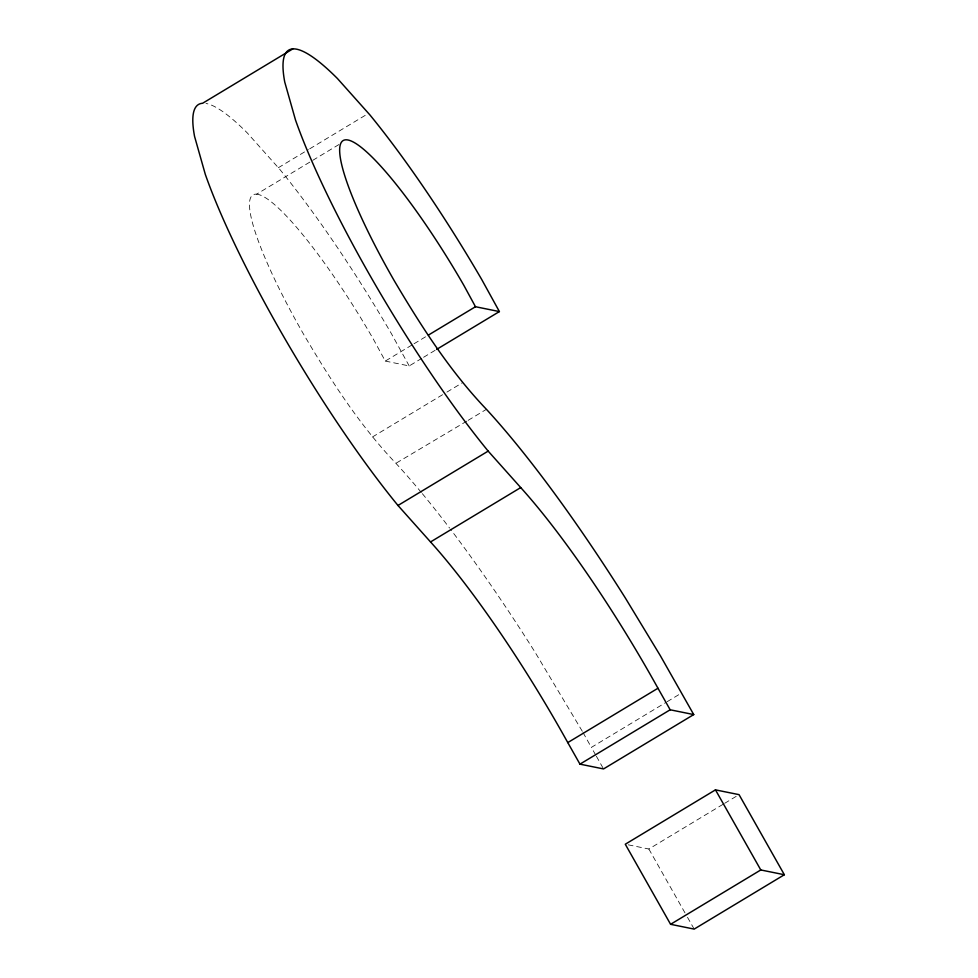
<?xml version="1.0" encoding="UTF-8"?>
<svg xmlns="http://www.w3.org/2000/svg" width="978" height="978" viewBox="0 0 978 978"><rect width="100%" height="100%" fill="white"/><g stroke="black" fill="none" stroke-linecap="round" stroke-linejoin="round"><path stroke-width="0.73" stroke-dasharray="4.89 3.67" d="M278.339 167.727L308.4 149.61M309.708 148.827L368.535 113.375M421.347 492.484A356.872 61.834 58.9 0 0 396.237 463.67C359.635 425.357 330.931 380.479 304.048 335.038A166.321 28.814 58.9 0 1 256.591 194.182L311.493 161.101M312.801 160.306L338.938 144.548M256.591 194.182A166.321 28.814 58.9 0 1 373.682 339.733L385.283 361.078L412.728 344.537M414.036 343.755L427.105 335.87M385.283 361.078L409.207 365.943L422.276 358.058M423.584 357.276L435.344 350.185M372.422 436.995L445.613 392.875M446.922 392.092L462.606 382.63M466.824 421.127L396.041 463.217M468.132 420.344L486.421 409.317M595.663 754.992L591.36 747.388L665.859 702.485M667.167 701.691L680.236 693.818M628.231 844.821L648.854 849.014L723.365 804.112M724.674 803.317L736.434 796.226M582.301 731.263L535.1 652.277A356.872 61.834 58.9 0 0 450.467 529.22M583.059 732.595L591.36 747.388M596.384 756.251L603.548 768.928M648.854 849.014L686.739 915.97M687.485 917.278L694.172 929.1M409.207 365.943L391.493 333.816A271.921 47.115 58.9 0 0 279.745 169.304L247.189 132.837A271.921 47.115 58.9 0 0 206.028 103.472M422.325 493.645A356.872 61.834 58.9 0 1 449.599 528.071"/><path stroke-width="1.47" d="M292.813 48.9L202.617 103.265A271.921 47.115 58.9 0 0 194.561 136.419L205.307 174.365A271.921 47.115 58.9 0 0 397.985 505.479L430.54 541.946A255.234 44.218 58.9 0 1 567.778 742.595L579.966 764.148L603.548 768.928L693.732 714.576L660.346 655.712L625.297 597.925A356.872 61.834 58.9 0 0 486.421 409.317C449.819 370.992 421.115 326.114 394.232 280.686A166.321 28.814 58.9 0 1 346.787 139.83A166.321 28.814 58.9 0 1 463.865 285.38L475.479 306.725L499.391 311.579L481.689 279.451A271.921 47.115 58.9 0 0 369.928 114.939L337.386 78.472A271.921 47.115 58.9 0 0 284.745 82.054L295.503 120.013A271.921 47.115 58.9 0 0 488.169 451.115L520.724 487.582A255.234 44.218 58.9 0 1 657.974 688.243L670.162 709.784L693.732 714.576M428.413 335.087L475.479 306.725M436.653 349.39L499.391 311.579M397.985 505.479L488.169 451.115M430.54 541.946L520.724 487.582M567.778 742.595L657.974 688.243M579.966 764.148L670.162 709.784M715.468 789.869L625.284 844.234L670.59 924.308L694.172 929.1L784.356 874.735L739.05 794.649L715.468 789.869L760.786 869.955L784.356 874.735M670.59 924.308L760.786 869.955"/></g></svg>
